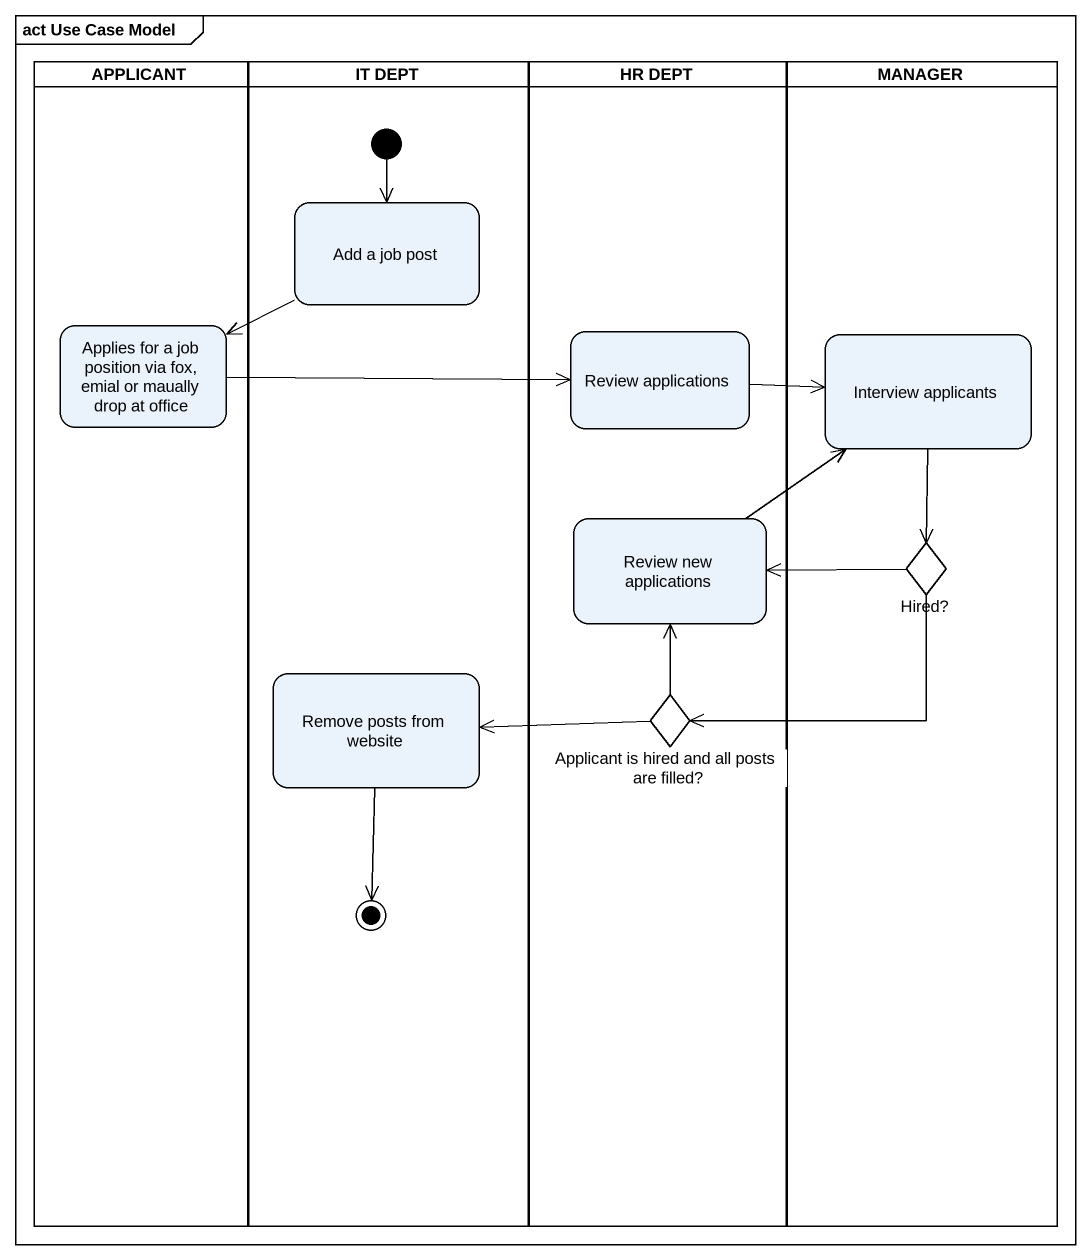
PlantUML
@startuml
mainframe act Use Case Model
hide empty description
state APPLICANT <<partition>> {
  state "Applies for a job position via fox, emial or maually drop at office" as Applies_for_a_job_position
}
state "IT DEPT" as IT_DEPT <<partition>> {
  state "Add a job post" as Add_a_job_post
  state "Remove posts from website" as Remove_posts_from_website
  [*] --> Add_a_job_post
  Remove_posts_from_website --> [*]
}
state "HR DEPT" as HR_DEPT <<partition>> {
  state "Review applications" as Review_applications
  state "Review new applications" as Review_new_applications
  state "Applicant is hired and all posts are filled?" as Applicant_is_hired_and_all <<choice>>
}
state MANAGER <<partition>> {
  state "Interview applicants" as Interview_applicants
  state "Hired?" as Hired <<choice>>
}
Add_a_job_post -left-> Applies_for_a_job_position
Applies_for_a_job_position -right-> Review_applications
Review_applications -right-> Interview_applicants
Interview_applicants --> Hired
Review_new_applications -up-> Interview_applicants
Hired -left-> Review_new_applications
Hired -left-> Applicant_is_hired_and_all
Applicant_is_hired_and_all -up-> Review_new_applications
Applicant_is_hired_and_all -left-> Remove_posts_from_website
@enduml
